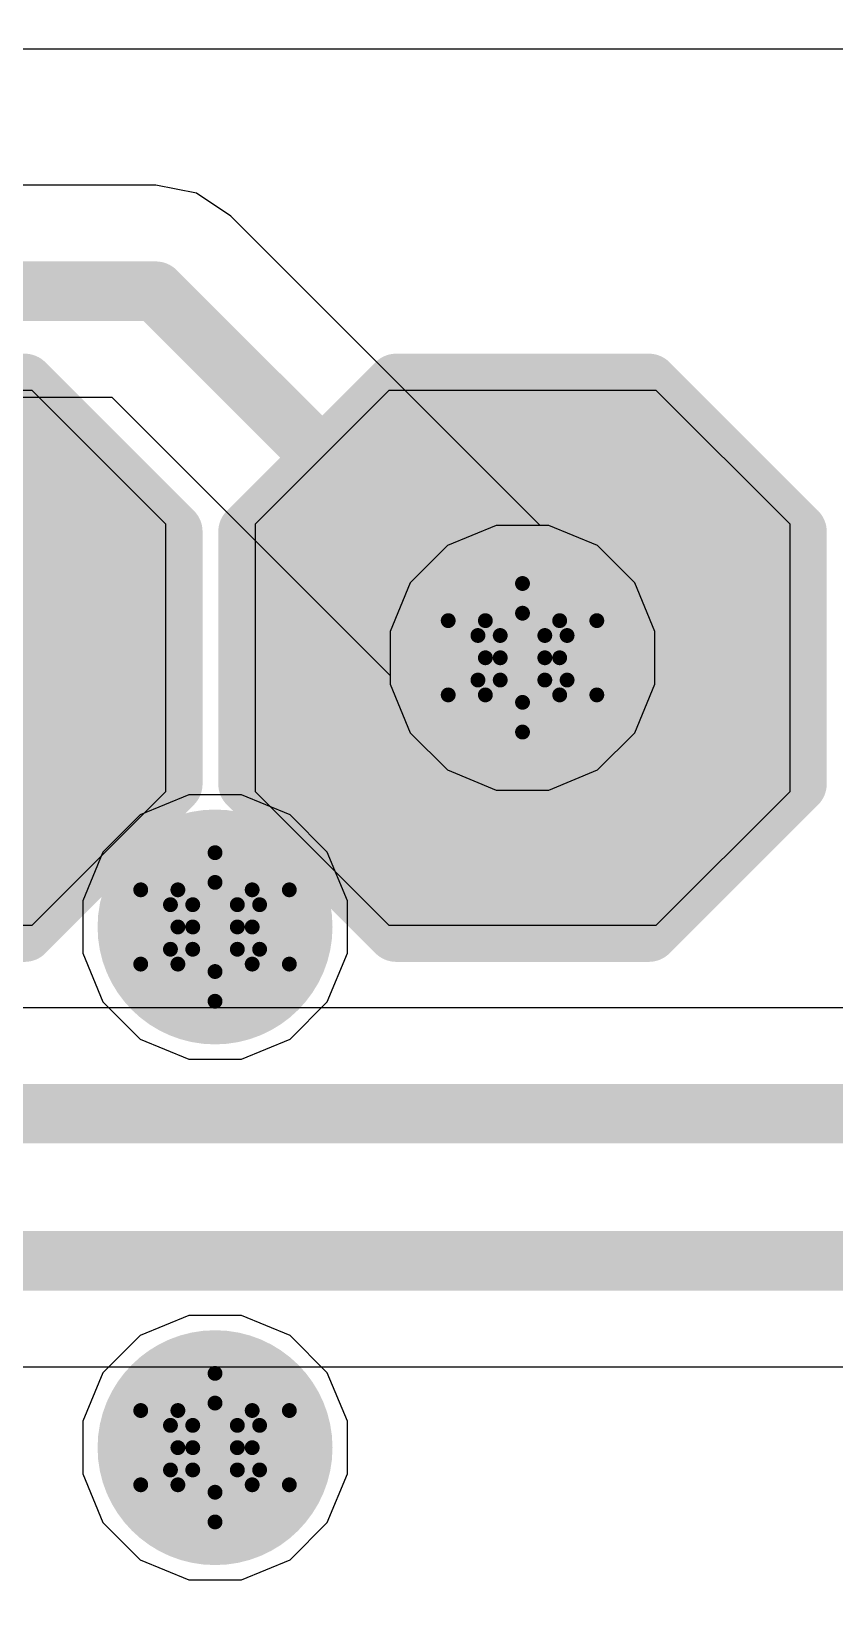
# Model space of a CAD drawing. Header units: inches. Extents: x -2.7 to 10.9, y -2.9 to 7.4.
# Drawn here: x -1.0171 to -0.909, y -1.6159 to -1.4047 of the extents above; entities that cross this region are included whole.
import ezdxf

# ---------------------------------------------------------------- set-up
doc = ezdxf.new("R2010")
doc.units = ezdxf.units.IN
doc.header["$MEASUREMENT"] = 0
for name, color, linetype in [('Board Outline', 216, 'Continuous'), ('Bottom Layer', 5, 'Continuous'), ('Bottom Solder', 6, 'Continuous'), ('Drill Drawing', 1, 'Continuous'), ('Layer 2', 16, 'Continuous'), ('Layer 3', 76, 'Continuous'), ('Top Layer', 1, 'Continuous'), ('Top Overlay', 2, 'Continuous'), ('Top Paste', 8, 'Continuous'), ('Top Solder', 216, 'Continuous'), ('Via Holes', 16, 'Continuous')]:
    doc.layers.add(name, color=color, linetype=linetype)

# ---------------------------------------------------------------- blocks, each defined once
blk = doc.blocks.new('T__________8')
at = {"layer": 'Top Layer'}
blk.add_hatch(color=1, dxfattribs=at).paths.add_polyline_path([(0.015, 0.03), (-0.015, 0.03), (-0.03, 0.015), (-0.03, -0.015), (-0.015, -0.03), (0.015, -0.03), (0.03, -0.015), (0.03, 0.015)])
at = {"layer": 'Top Paste'}
blk.add_hatch(color=8, dxfattribs=at).paths.add_polyline_path([(0.015, 0.03), (-0.015, 0.03), (-0.03, 0.015), (-0.03, -0.015), (-0.015, -0.03), (0.015, -0.03), (0.03, -0.015), (0.03, 0.015)])
at = {"layer": 'Top Solder'}
blk.add_hatch(color=216, dxfattribs=at).paths.add_polyline_path([(0.017, 0.034), (-0.017, 0.034), (-0.034, 0.017), (-0.034, -0.017), (-0.017, -0.034), (0.017, -0.034), (0.034, -0.017), (0.034, 0.017)])
at = {"layer": 'Top Overlay'}
for points in [[(-0.037, 0.017, 0.00787, 0.00787, 0), (-0.017, 0.037, 0.00787, 0.00787, 0)], [(-0.017, 0.037, 0.00787, 0.00787, 0), (0.017, 0.037, 0.00787, 0.00787, 0)], [(0.017, 0.037, 0.00787, 0.00787, 0), (0.037, 0.017, 0.00787, 0.00787, 0)], [(-0.037, -0.017, 0.00787, 0.00787, 0), (-0.037, 0.017, 0.00787, 0.00787, 0)], [(0.037, -0.017, 0.00787, 0.00787, 0), (0.037, 0.017, 0.00787, 0.00787, 0)], [(-0.037, -0.017, 0.00787, 0.00787, 0), (-0.017, -0.037, 0.00787, 0.00787, 0)], [(0.017, -0.037, 0.00787, 0.00787, 0), (0.037, -0.017, 0.00787, 0.00787, 0)], [(-0.017, -0.037, 0.00787, 0.00787, 0), (0.017, -0.037, 0.00787, 0.00787, 0)]]:
    blk.add_lwpolyline(points, format="xyseb", dxfattribs=at)
for points in [[(-0.01897, 0.037, 0.00394, 0.00394, 1), (-0.01503, 0.037, 0.00394, 0.00394, 1)], [(-0.01897, 0.037, 0.00394, 0.00394, 1), (-0.01503, 0.037, 0.00394, 0.00394, 1)], [(0.01503, 0.037, 0.00394, 0.00394, 1), (0.01897, 0.037, 0.00394, 0.00394, 1)], [(0.01503, 0.037, 0.00394, 0.00394, 1), (0.01897, 0.037, 0.00394, 0.00394, 1)], [(-0.03897, 0.017, 0.00394, 0.00394, 1), (-0.03503, 0.017, 0.00394, 0.00394, 1)], [(-0.03897, 0.017, 0.00394, 0.00394, 1), (-0.03503, 0.017, 0.00394, 0.00394, 1)], [(0.03503, 0.017, 0.00394, 0.00394, 1), (0.03897, 0.017, 0.00394, 0.00394, 1)], [(0.03503, 0.017, 0.00394, 0.00394, 1), (0.03897, 0.017, 0.00394, 0.00394, 1)], [(-0.03897, -0.017, 0.00394, 0.00394, 1), (-0.03503, -0.017, 0.00394, 0.00394, 1)], [(-0.03897, -0.017, 0.00394, 0.00394, 1), (-0.03503, -0.017, 0.00394, 0.00394, 1)], [(0.03503, -0.017, 0.00394, 0.00394, 1), (0.03897, -0.017, 0.00394, 0.00394, 1)], [(0.03503, -0.017, 0.00394, 0.00394, 1), (0.03897, -0.017, 0.00394, 0.00394, 1)], [(-0.01897, -0.037, 0.00394, 0.00394, 1), (-0.01503, -0.037, 0.00394, 0.00394, 1)], [(-0.01897, -0.037, 0.00394, 0.00394, 1), (-0.01503, -0.037, 0.00394, 0.00394, 1)], [(0.01503, -0.037, 0.00394, 0.00394, 1), (0.01897, -0.037, 0.00394, 0.00394, 1)], [(0.01503, -0.037, 0.00394, 0.00394, 1), (0.01897, -0.037, 0.00394, 0.00394, 1)]]:
    blk.add_lwpolyline(points, format="xyseb", close=True, dxfattribs=at)
blk = doc.blocks.new('T__________230')
at = {"layer": 'Top Layer'}
blk.add_hatch(color=1, dxfattribs=at).paths.add_polyline_path([(0.015, 0.03), (-0.015, 0.03), (-0.03, 0.015), (-0.03, -0.015), (-0.015, -0.03), (0.015, -0.03), (0.03, -0.015), (0.03, 0.015)])
at = {"layer": 'Top Paste'}
blk.add_hatch(color=8, dxfattribs=at).paths.add_polyline_path([(0.015, 0.03), (-0.015, 0.03), (-0.03, 0.015), (-0.03, -0.015), (-0.015, -0.03), (0.015, -0.03), (0.03, -0.015), (0.03, 0.015)])
at = {"layer": 'Top Solder'}
blk.add_hatch(color=216, dxfattribs=at).paths.add_polyline_path([(0.017, 0.034), (-0.017, 0.034), (-0.034, 0.017), (-0.034, -0.017), (-0.017, -0.034), (0.017, -0.034), (0.034, -0.017), (0.034, 0.017)])
at = {"layer": 'Top Overlay'}
for points in [[(-0.017, 0.037, 0.00787, 0.00787, 0), (-0.037, 0.017, 0.00787, 0.00787, 0)], [(0.017, 0.037, 0.00787, 0.00787, 0), (-0.017, 0.037, 0.00787, 0.00787, 0)], [(0.017, 0.037, 0.00787, 0.00787, 0), (-0.017, 0.037, 0.00787, 0.00787, 0)], [(0.037, 0.017, 0.00787, 0.00787, 0), (0.017, 0.037, 0.00787, 0.00787, 0)], [(-0.037, 0.017, 0.00787, 0.00787, 0), (-0.037, -0.017, 0.00787, 0.00787, 0)], [(0.037, 0.017, 0.00787, 0.00787, 0), (0.037, -0.017, 0.00787, 0.00787, 0)], [(-0.017, -0.037, 0.00787, 0.00787, 0), (-0.037, -0.017, 0.00787, 0.00787, 0)], [(0.037, -0.017, 0.00787, 0.00787, 0), (0.017, -0.037, 0.00787, 0.00787, 0)], [(0.017, -0.037, 0.00787, 0.00787, 0), (-0.017, -0.037, 0.00787, 0.00787, 0)], [(0.017, -0.037, 0.00787, 0.00787, 0), (-0.017, -0.037, 0.00787, 0.00787, 0)]]:
    blk.add_lwpolyline(points, format="xyseb", dxfattribs=at)
for points in [[(-0.01897, 0.037, 0.00394, 0.00394, 1), (-0.01503, 0.037, 0.00394, 0.00394, 1)], [(-0.01897, 0.037, 0.00394, 0.00394, 1), (-0.01503, 0.037, 0.00394, 0.00394, 1)], [(-0.01897, 0.037, 0.00394, 0.00394, 1), (-0.01503, 0.037, 0.00394, 0.00394, 1)], [(0.01503, 0.037, 0.00394, 0.00394, 1), (0.01897, 0.037, 0.00394, 0.00394, 1)], [(0.01503, 0.037, 0.00394, 0.00394, 1), (0.01897, 0.037, 0.00394, 0.00394, 1)], [(0.01503, 0.037, 0.00394, 0.00394, 1), (0.01897, 0.037, 0.00394, 0.00394, 1)], [(-0.03897, 0.017, 0.00394, 0.00394, 1), (-0.03503, 0.017, 0.00394, 0.00394, 1)], [(-0.03897, 0.017, 0.00394, 0.00394, 1), (-0.03503, 0.017, 0.00394, 0.00394, 1)], [(0.03503, 0.017, 0.00394, 0.00394, 1), (0.03897, 0.017, 0.00394, 0.00394, 1)], [(0.03503, 0.017, 0.00394, 0.00394, 1), (0.03897, 0.017, 0.00394, 0.00394, 1)], [(-0.03897, -0.017, 0.00394, 0.00394, 1), (-0.03503, -0.017, 0.00394, 0.00394, 1)], [(-0.03897, -0.017, 0.00394, 0.00394, 1), (-0.03503, -0.017, 0.00394, 0.00394, 1)], [(0.03503, -0.017, 0.00394, 0.00394, 1), (0.03897, -0.017, 0.00394, 0.00394, 1)], [(0.03503, -0.017, 0.00394, 0.00394, 1), (0.03897, -0.017, 0.00394, 0.00394, 1)], [(-0.01897, -0.037, 0.00394, 0.00394, 1), (-0.01503, -0.037, 0.00394, 0.00394, 1)], [(-0.01897, -0.037, 0.00394, 0.00394, 1), (-0.01503, -0.037, 0.00394, 0.00394, 1)], [(-0.01897, -0.037, 0.00394, 0.00394, 1), (-0.01503, -0.037, 0.00394, 0.00394, 1)], [(0.01503, -0.037, 0.00394, 0.00394, 1), (0.01897, -0.037, 0.00394, 0.00394, 1)], [(0.01503, -0.037, 0.00394, 0.00394, 1), (0.01897, -0.037, 0.00394, 0.00394, 1)], [(0.01503, -0.037, 0.00394, 0.00394, 1), (0.01897, -0.037, 0.00394, 0.00394, 1)]]:
    blk.add_lwpolyline(points, format="xyseb", close=True, dxfattribs=at)

msp = doc.modelspace()

# ---------------------------------------------------------------- hatches: boundary and pattern name
at = {"layer": 'Bottom Layer'}
h = msp.add_hatch(color=5, dxfattribs=at)
edge = h.paths.add_edge_path()
edge.add_arc((-0.951, -1.489), 0.01181, 0, 360)
h = msp.add_hatch(color=5, dxfattribs=at)
edge = h.paths.add_edge_path()
edge.add_arc((-0.99238, -1.52524), 0.01181, 0, 360)
h = msp.add_hatch(color=5, dxfattribs=at)
edge = h.paths.add_edge_path()
edge.add_arc((-0.99238, -1.59534), 0.01181, 0, 360)
at = {"layer": 'Bottom Solder'}
h = msp.add_hatch(color=6, dxfattribs=at)
edge = h.paths.add_edge_path()
edge.add_arc((-0.951, -1.489), 0.01581, 0, 360)
h = msp.add_hatch(color=6, dxfattribs=at)
edge = h.paths.add_edge_path()
edge.add_arc((-0.99238, -1.52524), 0.01581, 0, 360)
h = msp.add_hatch(color=6, dxfattribs=at)
edge = h.paths.add_edge_path()
edge.add_arc((-0.99238, -1.59534), 0.01581, 0, 360)
at = {"layer": 'Layer 2'}
h = msp.add_hatch(color=16, dxfattribs=at)
edge = h.paths.add_edge_path()
edge.add_arc((-0.951, -1.489), 0.01181, 0, 360)
h = msp.add_hatch(color=16, dxfattribs=at)
edge = h.paths.add_edge_path()
edge.add_arc((-0.99238, -1.52524), 0.01181, 0, 360)
h = msp.add_hatch(color=16, dxfattribs=at)
edge = h.paths.add_edge_path()
edge.add_arc((-0.99238, -1.59534), 0.01181, 0, 360)
at = {"layer": 'Layer 3'}
h = msp.add_hatch(color=76, dxfattribs=at)
edge = h.paths.add_edge_path()
edge.add_arc((-0.951, -1.489), 0.01181, 0, 360)
h = msp.add_hatch(color=76, dxfattribs=at)
edge = h.paths.add_edge_path()
edge.add_arc((-0.99238, -1.52524), 0.01181, 0, 360)
h = msp.add_hatch(color=76, dxfattribs=at)
edge = h.paths.add_edge_path()
edge.add_arc((-0.99238, -1.59534), 0.01181, 0, 360)
at = {"layer": 'Top Layer'}
h = msp.add_hatch(color=1, dxfattribs=at)
edge = h.paths.add_edge_path()
edge.add_arc((-0.951, -1.489), 0.01181, 0, 360)
h = msp.add_hatch(color=1, dxfattribs=at)
edge = h.paths.add_edge_path()
edge.add_arc((-0.99238, -1.52524), 0.01181, 0, 360)
h = msp.add_hatch(color=1, dxfattribs=at)
edge = h.paths.add_edge_path()
edge.add_arc((-0.99238, -1.59534), 0.01181, 0, 360)
at = {"layer": 'Top Solder'}
h = msp.add_hatch(color=216, dxfattribs=at)
edge = h.paths.add_edge_path()
edge.add_arc((-0.951, -1.489), 0.01581, 0, 360)
h = msp.add_hatch(color=216, dxfattribs=at)
edge = h.paths.add_edge_path()
edge.add_arc((-0.99238, -1.52524), 0.01581, 0, 360)
h = msp.add_hatch(color=216, dxfattribs=at)
edge = h.paths.add_edge_path()
edge.add_arc((-0.99238, -1.59534), 0.01581, 0, 360)
at = {"layer": 'Via Holes'}
h = msp.add_hatch(color=7, dxfattribs=at)
edge = h.paths.add_edge_path()
edge.add_arc((-0.951, -1.489), 0.00591, 0, 360)
h = msp.add_hatch(color=7, dxfattribs=at)
edge = h.paths.add_edge_path()
edge.add_arc((-0.99238, -1.52524), 0.00591, 0, 360)
h = msp.add_hatch(color=7, dxfattribs=at)
edge = h.paths.add_edge_path()
edge.add_arc((-0.99238, -1.59534), 0.00591, 0, 360)

# ---------------------------------------------------------------- linework, layer by layer
at = {"layer": 'Board Outline'}
msp.add_lwpolyline([(2.84412, -0.24125, 0.005, 0.005, -0.741893), (-2.49969, -1.37795, 0.005, 0.005, 0)], format="xyseb", dxfattribs=at)
at = {"layer": 'Bottom Layer'}
for p, q in [((-1.38486, -1.407), (-0.822, -1.407)), ((-1.00036, -1.42537), (-1.37303, -1.42537)), ((-0.99489, -1.42646), (-1.00036, -1.42537)), ((-1.00036, -1.42537), (-1.00036, -1.42537)), ((-0.99026, -1.42955), (-0.99489, -1.42646)), ((-0.94862, -1.47119), (-0.99026, -1.42955)), ((-1.21136, -1.45392), (-1.00627, -1.45392)), ((-1.00627, -1.45392), (-0.96881, -1.49138)), ((-0.94746, -1.47119), (-0.94862, -1.47119)), ((-0.94091, -1.4739), (-0.94746, -1.47119)), ((-0.9359, -1.47891), (-0.94091, -1.4739)), ((-0.93319, -1.48546), (-0.9359, -1.47891)), ((-0.93319, -1.49254), (-0.93319, -1.48546)), ((-0.96881, -1.49138), (-0.96881, -1.49254)), ((-0.96881, -1.49254), (-0.9661, -1.49909)), ((-0.9359, -1.49909), (-0.93319, -1.49254)), ((-0.9661, -1.49909), (-0.96109, -1.5041)), ((-0.94091, -1.5041), (-0.9359, -1.49909)), ((-0.96109, -1.5041), (-0.95454, -1.50681)), ((-0.94746, -1.50681), (-0.94091, -1.5041)), ((-0.95454, -1.50681), (-0.94746, -1.50681)), ((0.5171, -1.53611), (-1.38943, -1.53611)), ((-1.44209, -1.58447), (0.52914, -1.58447))]:
    msp.add_line(p, q, dxfattribs=at)
for points in [[(-1.37894, -1.43964, 0.008, 0.008, 0), (-1.00036, -1.43964, 0.008, 0.008, 0)], [(-1.00036, -1.43964, 0.008, 0.008, 0), (-0.951, -1.489, 0.008, 0.008, 0)], [(-1.39534, -1.55038, 0.008, 0.008, 0), (0.52301, -1.55038, 0.008, 0.008, 0)], [(-1.448, -1.57019, 0.008, 0.008, 0), (0.52915, -1.57019, 0.008, 0.008, 0)]]:
    msp.add_lwpolyline(points, format="xyseb", dxfattribs=at)
for points in [[(-1.00236, -1.43964, 0.004, 0.004, 1), (-0.99836, -1.43964, 0.004, 0.004, 1)], [(-1.00236, -1.43964, 0.004, 0.004, 1), (-0.99836, -1.43964, 0.004, 0.004, 1)], [(-0.953, -1.489, 0.004, 0.004, 1), (-0.949, -1.489, 0.004, 0.004, 1)]]:
    msp.add_lwpolyline(points, format="xyseb", close=True, dxfattribs=at)
at = {"layer": 'Drill Drawing'}
for points in [[(-0.956, -1.484, 0.002, 0.002, 0), (-0.951, -1.479, 0.002, 0.002, 0)], [(-0.951, -1.479, 0.002, 0.002, 0), (-0.946, -1.484, 0.002, 0.002, 0)], [(-0.961, -1.484, 0.002, 0.002, 0), (-0.956, -1.489, 0.002, 0.002, 0)], [(-0.961, -1.484, 0.002, 0.002, 0), (-0.956, -1.484, 0.002, 0.002, 0)], [(-0.954, -1.486, 0.002, 0.002, 0), (-0.951, -1.483, 0.002, 0.002, 0)], [(-0.951, -1.483, 0.002, 0.002, 0), (-0.948, -1.486, 0.002, 0.002, 0)], [(-0.946, -1.484, 0.002, 0.002, 0), (-0.941, -1.484, 0.002, 0.002, 0)], [(-0.946, -1.489, 0.002, 0.002, 0), (-0.941, -1.484, 0.002, 0.002, 0)], [(-0.957, -1.486, 0.002, 0.002, 0), (-0.954, -1.489, 0.002, 0.002, 0)], [(-0.957, -1.486, 0.002, 0.002, 0), (-0.954, -1.486, 0.002, 0.002, 0)], [(-0.948, -1.486, 0.002, 0.002, 0), (-0.945, -1.486, 0.002, 0.002, 0)], [(-0.948, -1.489, 0.002, 0.002, 0), (-0.945, -1.486, 0.002, 0.002, 0)], [(-0.961, -1.494, 0.002, 0.002, 0), (-0.956, -1.489, 0.002, 0.002, 0)], [(-0.957, -1.492, 0.002, 0.002, 0), (-0.954, -1.489, 0.002, 0.002, 0)], [(-0.948, -1.489, 0.002, 0.002, 0), (-0.945, -1.492, 0.002, 0.002, 0)], [(-0.946, -1.489, 0.002, 0.002, 0), (-0.941, -1.494, 0.002, 0.002, 0)], [(-0.957, -1.492, 0.002, 0.002, 0), (-0.954, -1.492, 0.002, 0.002, 0)], [(-0.954, -1.492, 0.002, 0.002, 0), (-0.951, -1.495, 0.002, 0.002, 0)], [(-0.951, -1.495, 0.002, 0.002, 0), (-0.948, -1.492, 0.002, 0.002, 0)], [(-0.948, -1.492, 0.002, 0.002, 0), (-0.945, -1.492, 0.002, 0.002, 0)], [(-0.961, -1.494, 0.002, 0.002, 0), (-0.956, -1.494, 0.002, 0.002, 0)], [(-0.956, -1.494, 0.002, 0.002, 0), (-0.951, -1.499, 0.002, 0.002, 0)], [(-0.951, -1.499, 0.002, 0.002, 0), (-0.946, -1.494, 0.002, 0.002, 0)], [(-0.946, -1.494, 0.002, 0.002, 0), (-0.941, -1.494, 0.002, 0.002, 0)], [(-0.99738, -1.52024, 0.002, 0.002, 0), (-0.99238, -1.51524, 0.002, 0.002, 0)], [(-0.99238, -1.51524, 0.002, 0.002, 0), (-0.98738, -1.52024, 0.002, 0.002, 0)], [(-0.99538, -1.52224, 0.002, 0.002, 0), (-0.99238, -1.51924, 0.002, 0.002, 0)], [(-0.99238, -1.51924, 0.002, 0.002, 0), (-0.98938, -1.52224, 0.002, 0.002, 0)], [(-1.00238, -1.52024, 0.002, 0.002, 0), (-0.99738, -1.52524, 0.002, 0.002, 0)], [(-1.00238, -1.52024, 0.002, 0.002, 0), (-0.99738, -1.52024, 0.002, 0.002, 0)], [(-0.98738, -1.52024, 0.002, 0.002, 0), (-0.98238, -1.52024, 0.002, 0.002, 0)], [(-0.98738, -1.52524, 0.002, 0.002, 0), (-0.98238, -1.52024, 0.002, 0.002, 0)], [(-0.99838, -1.52224, 0.002, 0.002, 0), (-0.99538, -1.52524, 0.002, 0.002, 0)], [(-0.99838, -1.52224, 0.002, 0.002, 0), (-0.99538, -1.52224, 0.002, 0.002, 0)], [(-0.98938, -1.52224, 0.002, 0.002, 0), (-0.98638, -1.52224, 0.002, 0.002, 0)], [(-0.98938, -1.52524, 0.002, 0.002, 0), (-0.98638, -1.52224, 0.002, 0.002, 0)], [(-1.00238, -1.53024, 0.002, 0.002, 0), (-0.99738, -1.52524, 0.002, 0.002, 0)], [(-0.99838, -1.52824, 0.002, 0.002, 0), (-0.99538, -1.52524, 0.002, 0.002, 0)], [(-0.98938, -1.52524, 0.002, 0.002, 0), (-0.98638, -1.52824, 0.002, 0.002, 0)], [(-0.98738, -1.52524, 0.002, 0.002, 0), (-0.98238, -1.53024, 0.002, 0.002, 0)], [(-0.99838, -1.52824, 0.002, 0.002, 0), (-0.99538, -1.52824, 0.002, 0.002, 0)], [(-0.99538, -1.52824, 0.002, 0.002, 0), (-0.99238, -1.53124, 0.002, 0.002, 0)], [(-0.99238, -1.53124, 0.002, 0.002, 0), (-0.98938, -1.52824, 0.002, 0.002, 0)], [(-0.98938, -1.52824, 0.002, 0.002, 0), (-0.98638, -1.52824, 0.002, 0.002, 0)], [(-1.00238, -1.53024, 0.002, 0.002, 0), (-0.99738, -1.53024, 0.002, 0.002, 0)], [(-0.99738, -1.53024, 0.002, 0.002, 0), (-0.99238, -1.53524, 0.002, 0.002, 0)], [(-0.99238, -1.53524, 0.002, 0.002, 0), (-0.98738, -1.53024, 0.002, 0.002, 0)], [(-0.98738, -1.53024, 0.002, 0.002, 0), (-0.98238, -1.53024, 0.002, 0.002, 0)], [(-0.99738, -1.59034, 0.002, 0.002, 0), (-0.99238, -1.58534, 0.002, 0.002, 0)], [(-0.99238, -1.58534, 0.002, 0.002, 0), (-0.98738, -1.59034, 0.002, 0.002, 0)], [(-0.99538, -1.59234, 0.002, 0.002, 0), (-0.99238, -1.58934, 0.002, 0.002, 0)], [(-0.99238, -1.58934, 0.002, 0.002, 0), (-0.98938, -1.59234, 0.002, 0.002, 0)], [(-1.00238, -1.59034, 0.002, 0.002, 0), (-0.99738, -1.59534, 0.002, 0.002, 0)], [(-1.00238, -1.59034, 0.002, 0.002, 0), (-0.99738, -1.59034, 0.002, 0.002, 0)], [(-0.98738, -1.59034, 0.002, 0.002, 0), (-0.98238, -1.59034, 0.002, 0.002, 0)], [(-0.98738, -1.59534, 0.002, 0.002, 0), (-0.98238, -1.59034, 0.002, 0.002, 0)], [(-0.99838, -1.59234, 0.002, 0.002, 0), (-0.99538, -1.59534, 0.002, 0.002, 0)], [(-0.99838, -1.59234, 0.002, 0.002, 0), (-0.99538, -1.59234, 0.002, 0.002, 0)], [(-0.98938, -1.59234, 0.002, 0.002, 0), (-0.98638, -1.59234, 0.002, 0.002, 0)], [(-0.98938, -1.59534, 0.002, 0.002, 0), (-0.98638, -1.59234, 0.002, 0.002, 0)], [(-1.00238, -1.60034, 0.002, 0.002, 0), (-0.99738, -1.59534, 0.002, 0.002, 0)], [(-0.99838, -1.59834, 0.002, 0.002, 0), (-0.99538, -1.59534, 0.002, 0.002, 0)], [(-0.98938, -1.59534, 0.002, 0.002, 0), (-0.98638, -1.59834, 0.002, 0.002, 0)], [(-0.98738, -1.59534, 0.002, 0.002, 0), (-0.98238, -1.60034, 0.002, 0.002, 0)], [(-0.99838, -1.59834, 0.002, 0.002, 0), (-0.99538, -1.59834, 0.002, 0.002, 0)], [(-0.99538, -1.59834, 0.002, 0.002, 0), (-0.99238, -1.60134, 0.002, 0.002, 0)], [(-0.99238, -1.60134, 0.002, 0.002, 0), (-0.98938, -1.59834, 0.002, 0.002, 0)], [(-0.98938, -1.59834, 0.002, 0.002, 0), (-0.98638, -1.59834, 0.002, 0.002, 0)], [(-1.00238, -1.60034, 0.002, 0.002, 0), (-0.99738, -1.60034, 0.002, 0.002, 0)], [(-0.99738, -1.60034, 0.002, 0.002, 0), (-0.99238, -1.60534, 0.002, 0.002, 0)], [(-0.99238, -1.60534, 0.002, 0.002, 0), (-0.98738, -1.60034, 0.002, 0.002, 0)], [(-0.98738, -1.60034, 0.002, 0.002, 0), (-0.98238, -1.60034, 0.002, 0.002, 0)]]:
    msp.add_lwpolyline(points, format="xyseb", dxfattribs=at)
for points in [[(-0.9515, -1.479, 0.001, 0.001, 1), (-0.9505, -1.479, 0.001, 0.001, 1)], [(-0.9515, -1.479, 0.001, 0.001, 1), (-0.9505, -1.479, 0.001, 0.001, 1)], [(-0.9615, -1.484, 0.001, 0.001, 1), (-0.9605, -1.484, 0.001, 0.001, 1)], [(-0.9615, -1.484, 0.001, 0.001, 1), (-0.9605, -1.484, 0.001, 0.001, 1)], [(-0.9565, -1.484, 0.001, 0.001, 1), (-0.9555, -1.484, 0.001, 0.001, 1)], [(-0.9565, -1.484, 0.001, 0.001, 1), (-0.9555, -1.484, 0.001, 0.001, 1)], [(-0.9515, -1.483, 0.001, 0.001, 1), (-0.9505, -1.483, 0.001, 0.001, 1)], [(-0.9515, -1.483, 0.001, 0.001, 1), (-0.9505, -1.483, 0.001, 0.001, 1)], [(-0.9465, -1.484, 0.001, 0.001, 1), (-0.9455, -1.484, 0.001, 0.001, 1)], [(-0.9465, -1.484, 0.001, 0.001, 1), (-0.9455, -1.484, 0.001, 0.001, 1)], [(-0.9415, -1.484, 0.001, 0.001, 1), (-0.9405, -1.484, 0.001, 0.001, 1)], [(-0.9415, -1.484, 0.001, 0.001, 1), (-0.9405, -1.484, 0.001, 0.001, 1)], [(-0.9575, -1.486, 0.001, 0.001, 1), (-0.9565, -1.486, 0.001, 0.001, 1)], [(-0.9575, -1.486, 0.001, 0.001, 1), (-0.9565, -1.486, 0.001, 0.001, 1)], [(-0.9545, -1.486, 0.001, 0.001, 1), (-0.9535, -1.486, 0.001, 0.001, 1)], [(-0.9545, -1.486, 0.001, 0.001, 1), (-0.9535, -1.486, 0.001, 0.001, 1)], [(-0.9485, -1.486, 0.001, 0.001, 1), (-0.9475, -1.486, 0.001, 0.001, 1)], [(-0.9485, -1.486, 0.001, 0.001, 1), (-0.9475, -1.486, 0.001, 0.001, 1)], [(-0.9455, -1.486, 0.001, 0.001, 1), (-0.9445, -1.486, 0.001, 0.001, 1)], [(-0.9455, -1.486, 0.001, 0.001, 1), (-0.9445, -1.486, 0.001, 0.001, 1)], [(-0.9565, -1.489, 0.001, 0.001, 1), (-0.9555, -1.489, 0.001, 0.001, 1)], [(-0.9565, -1.489, 0.001, 0.001, 1), (-0.9555, -1.489, 0.001, 0.001, 1)], [(-0.9545, -1.489, 0.001, 0.001, 1), (-0.9535, -1.489, 0.001, 0.001, 1)], [(-0.9545, -1.489, 0.001, 0.001, 1), (-0.9535, -1.489, 0.001, 0.001, 1)], [(-0.9485, -1.489, 0.001, 0.001, 1), (-0.9475, -1.489, 0.001, 0.001, 1)], [(-0.9485, -1.489, 0.001, 0.001, 1), (-0.9475, -1.489, 0.001, 0.001, 1)], [(-0.9465, -1.489, 0.001, 0.001, 1), (-0.9455, -1.489, 0.001, 0.001, 1)], [(-0.9465, -1.489, 0.001, 0.001, 1), (-0.9455, -1.489, 0.001, 0.001, 1)], [(-0.9575, -1.492, 0.001, 0.001, 1), (-0.9565, -1.492, 0.001, 0.001, 1)], [(-0.9575, -1.492, 0.001, 0.001, 1), (-0.9565, -1.492, 0.001, 0.001, 1)], [(-0.9545, -1.492, 0.001, 0.001, 1), (-0.9535, -1.492, 0.001, 0.001, 1)], [(-0.9545, -1.492, 0.001, 0.001, 1), (-0.9535, -1.492, 0.001, 0.001, 1)], [(-0.9485, -1.492, 0.001, 0.001, 1), (-0.9475, -1.492, 0.001, 0.001, 1)], [(-0.9485, -1.492, 0.001, 0.001, 1), (-0.9475, -1.492, 0.001, 0.001, 1)], [(-0.9455, -1.492, 0.001, 0.001, 1), (-0.9445, -1.492, 0.001, 0.001, 1)], [(-0.9455, -1.492, 0.001, 0.001, 1), (-0.9445, -1.492, 0.001, 0.001, 1)], [(-0.9615, -1.494, 0.001, 0.001, 1), (-0.9605, -1.494, 0.001, 0.001, 1)], [(-0.9615, -1.494, 0.001, 0.001, 1), (-0.9605, -1.494, 0.001, 0.001, 1)], [(-0.9565, -1.494, 0.001, 0.001, 1), (-0.9555, -1.494, 0.001, 0.001, 1)], [(-0.9565, -1.494, 0.001, 0.001, 1), (-0.9555, -1.494, 0.001, 0.001, 1)], [(-0.9465, -1.494, 0.001, 0.001, 1), (-0.9455, -1.494, 0.001, 0.001, 1)], [(-0.9465, -1.494, 0.001, 0.001, 1), (-0.9455, -1.494, 0.001, 0.001, 1)], [(-0.9415, -1.494, 0.001, 0.001, 1), (-0.9405, -1.494, 0.001, 0.001, 1)], [(-0.9415, -1.494, 0.001, 0.001, 1), (-0.9405, -1.494, 0.001, 0.001, 1)], [(-0.9515, -1.495, 0.001, 0.001, 1), (-0.9505, -1.495, 0.001, 0.001, 1)], [(-0.9515, -1.495, 0.001, 0.001, 1), (-0.9505, -1.495, 0.001, 0.001, 1)], [(-0.9515, -1.499, 0.001, 0.001, 1), (-0.9505, -1.499, 0.001, 0.001, 1)], [(-0.9515, -1.499, 0.001, 0.001, 1), (-0.9505, -1.499, 0.001, 0.001, 1)], [(-0.99288, -1.51524, 0.001, 0.001, 1), (-0.99188, -1.51524, 0.001, 0.001, 1)], [(-0.99288, -1.51524, 0.001, 0.001, 1), (-0.99188, -1.51524, 0.001, 0.001, 1)], [(-0.99288, -1.51924, 0.001, 0.001, 1), (-0.99188, -1.51924, 0.001, 0.001, 1)], [(-0.99288, -1.51924, 0.001, 0.001, 1), (-0.99188, -1.51924, 0.001, 0.001, 1)], [(-1.00288, -1.52024, 0.001, 0.001, 1), (-1.00188, -1.52024, 0.001, 0.001, 1)], [(-1.00288, -1.52024, 0.001, 0.001, 1), (-1.00188, -1.52024, 0.001, 0.001, 1)], [(-0.99788, -1.52024, 0.001, 0.001, 1), (-0.99688, -1.52024, 0.001, 0.001, 1)], [(-0.99788, -1.52024, 0.001, 0.001, 1), (-0.99688, -1.52024, 0.001, 0.001, 1)], [(-0.98788, -1.52024, 0.001, 0.001, 1), (-0.98688, -1.52024, 0.001, 0.001, 1)], [(-0.98788, -1.52024, 0.001, 0.001, 1), (-0.98688, -1.52024, 0.001, 0.001, 1)], [(-0.98288, -1.52024, 0.001, 0.001, 1), (-0.98188, -1.52024, 0.001, 0.001, 1)], [(-0.98288, -1.52024, 0.001, 0.001, 1), (-0.98188, -1.52024, 0.001, 0.001, 1)], [(-0.99888, -1.52224, 0.001, 0.001, 1), (-0.99788, -1.52224, 0.001, 0.001, 1)], [(-0.99888, -1.52224, 0.001, 0.001, 1), (-0.99788, -1.52224, 0.001, 0.001, 1)], [(-0.99588, -1.52224, 0.001, 0.001, 1), (-0.99488, -1.52224, 0.001, 0.001, 1)], [(-0.99588, -1.52224, 0.001, 0.001, 1), (-0.99488, -1.52224, 0.001, 0.001, 1)], [(-0.98988, -1.52224, 0.001, 0.001, 1), (-0.98888, -1.52224, 0.001, 0.001, 1)], [(-0.98988, -1.52224, 0.001, 0.001, 1), (-0.98888, -1.52224, 0.001, 0.001, 1)], [(-0.98688, -1.52224, 0.001, 0.001, 1), (-0.98588, -1.52224, 0.001, 0.001, 1)], [(-0.98688, -1.52224, 0.001, 0.001, 1), (-0.98588, -1.52224, 0.001, 0.001, 1)], [(-0.99788, -1.52524, 0.001, 0.001, 1), (-0.99688, -1.52524, 0.001, 0.001, 1)], [(-0.99788, -1.52524, 0.001, 0.001, 1), (-0.99688, -1.52524, 0.001, 0.001, 1)], [(-0.99588, -1.52524, 0.001, 0.001, 1), (-0.99488, -1.52524, 0.001, 0.001, 1)], [(-0.99588, -1.52524, 0.001, 0.001, 1), (-0.99488, -1.52524, 0.001, 0.001, 1)], [(-0.98988, -1.52524, 0.001, 0.001, 1), (-0.98888, -1.52524, 0.001, 0.001, 1)], [(-0.98988, -1.52524, 0.001, 0.001, 1), (-0.98888, -1.52524, 0.001, 0.001, 1)], [(-0.98788, -1.52524, 0.001, 0.001, 1), (-0.98688, -1.52524, 0.001, 0.001, 1)], [(-0.98788, -1.52524, 0.001, 0.001, 1), (-0.98688, -1.52524, 0.001, 0.001, 1)], [(-0.99888, -1.52824, 0.001, 0.001, 1), (-0.99788, -1.52824, 0.001, 0.001, 1)], [(-0.99888, -1.52824, 0.001, 0.001, 1), (-0.99788, -1.52824, 0.001, 0.001, 1)], [(-0.99588, -1.52824, 0.001, 0.001, 1), (-0.99488, -1.52824, 0.001, 0.001, 1)], [(-0.99588, -1.52824, 0.001, 0.001, 1), (-0.99488, -1.52824, 0.001, 0.001, 1)], [(-0.98988, -1.52824, 0.001, 0.001, 1), (-0.98888, -1.52824, 0.001, 0.001, 1)], [(-0.98988, -1.52824, 0.001, 0.001, 1), (-0.98888, -1.52824, 0.001, 0.001, 1)], [(-0.98688, -1.52824, 0.001, 0.001, 1), (-0.98588, -1.52824, 0.001, 0.001, 1)], [(-0.98688, -1.52824, 0.001, 0.001, 1), (-0.98588, -1.52824, 0.001, 0.001, 1)], [(-1.00288, -1.53024, 0.001, 0.001, 1), (-1.00188, -1.53024, 0.001, 0.001, 1)], [(-1.00288, -1.53024, 0.001, 0.001, 1), (-1.00188, -1.53024, 0.001, 0.001, 1)], [(-0.99788, -1.53024, 0.001, 0.001, 1), (-0.99688, -1.53024, 0.001, 0.001, 1)], [(-0.99788, -1.53024, 0.001, 0.001, 1), (-0.99688, -1.53024, 0.001, 0.001, 1)], [(-0.98788, -1.53024, 0.001, 0.001, 1), (-0.98688, -1.53024, 0.001, 0.001, 1)], [(-0.98788, -1.53024, 0.001, 0.001, 1), (-0.98688, -1.53024, 0.001, 0.001, 1)], [(-0.98288, -1.53024, 0.001, 0.001, 1), (-0.98188, -1.53024, 0.001, 0.001, 1)], [(-0.98288, -1.53024, 0.001, 0.001, 1), (-0.98188, -1.53024, 0.001, 0.001, 1)], [(-0.99288, -1.53124, 0.001, 0.001, 1), (-0.99188, -1.53124, 0.001, 0.001, 1)], [(-0.99288, -1.53124, 0.001, 0.001, 1), (-0.99188, -1.53124, 0.001, 0.001, 1)], [(-0.99288, -1.53524, 0.001, 0.001, 1), (-0.99188, -1.53524, 0.001, 0.001, 1)], [(-0.99288, -1.53524, 0.001, 0.001, 1), (-0.99188, -1.53524, 0.001, 0.001, 1)], [(-0.99288, -1.58534, 0.001, 0.001, 1), (-0.99188, -1.58534, 0.001, 0.001, 1)], [(-0.99288, -1.58534, 0.001, 0.001, 1), (-0.99188, -1.58534, 0.001, 0.001, 1)], [(-0.99288, -1.58934, 0.001, 0.001, 1), (-0.99188, -1.58934, 0.001, 0.001, 1)], [(-0.99288, -1.58934, 0.001, 0.001, 1), (-0.99188, -1.58934, 0.001, 0.001, 1)], [(-1.00288, -1.59034, 0.001, 0.001, 1), (-1.00188, -1.59034, 0.001, 0.001, 1)], [(-1.00288, -1.59034, 0.001, 0.001, 1), (-1.00188, -1.59034, 0.001, 0.001, 1)], [(-0.99788, -1.59034, 0.001, 0.001, 1), (-0.99688, -1.59034, 0.001, 0.001, 1)], [(-0.99788, -1.59034, 0.001, 0.001, 1), (-0.99688, -1.59034, 0.001, 0.001, 1)], [(-0.98788, -1.59034, 0.001, 0.001, 1), (-0.98688, -1.59034, 0.001, 0.001, 1)], [(-0.98788, -1.59034, 0.001, 0.001, 1), (-0.98688, -1.59034, 0.001, 0.001, 1)], [(-0.98288, -1.59034, 0.001, 0.001, 1), (-0.98188, -1.59034, 0.001, 0.001, 1)], [(-0.98288, -1.59034, 0.001, 0.001, 1), (-0.98188, -1.59034, 0.001, 0.001, 1)], [(-0.99888, -1.59234, 0.001, 0.001, 1), (-0.99788, -1.59234, 0.001, 0.001, 1)], [(-0.99888, -1.59234, 0.001, 0.001, 1), (-0.99788, -1.59234, 0.001, 0.001, 1)], [(-0.99588, -1.59234, 0.001, 0.001, 1), (-0.99488, -1.59234, 0.001, 0.001, 1)], [(-0.99588, -1.59234, 0.001, 0.001, 1), (-0.99488, -1.59234, 0.001, 0.001, 1)], [(-0.98988, -1.59234, 0.001, 0.001, 1), (-0.98888, -1.59234, 0.001, 0.001, 1)], [(-0.98988, -1.59234, 0.001, 0.001, 1), (-0.98888, -1.59234, 0.001, 0.001, 1)], [(-0.98688, -1.59234, 0.001, 0.001, 1), (-0.98588, -1.59234, 0.001, 0.001, 1)], [(-0.98688, -1.59234, 0.001, 0.001, 1), (-0.98588, -1.59234, 0.001, 0.001, 1)], [(-0.99788, -1.59534, 0.001, 0.001, 1), (-0.99688, -1.59534, 0.001, 0.001, 1)], [(-0.99788, -1.59534, 0.001, 0.001, 1), (-0.99688, -1.59534, 0.001, 0.001, 1)], [(-0.99588, -1.59534, 0.001, 0.001, 1), (-0.99488, -1.59534, 0.001, 0.001, 1)], [(-0.99588, -1.59534, 0.001, 0.001, 1), (-0.99488, -1.59534, 0.001, 0.001, 1)], [(-0.98988, -1.59534, 0.001, 0.001, 1), (-0.98888, -1.59534, 0.001, 0.001, 1)], [(-0.98988, -1.59534, 0.001, 0.001, 1), (-0.98888, -1.59534, 0.001, 0.001, 1)], [(-0.98788, -1.59534, 0.001, 0.001, 1), (-0.98688, -1.59534, 0.001, 0.001, 1)], [(-0.98788, -1.59534, 0.001, 0.001, 1), (-0.98688, -1.59534, 0.001, 0.001, 1)], [(-0.99888, -1.59834, 0.001, 0.001, 1), (-0.99788, -1.59834, 0.001, 0.001, 1)], [(-0.99888, -1.59834, 0.001, 0.001, 1), (-0.99788, -1.59834, 0.001, 0.001, 1)], [(-0.99588, -1.59834, 0.001, 0.001, 1), (-0.99488, -1.59834, 0.001, 0.001, 1)], [(-0.99588, -1.59834, 0.001, 0.001, 1), (-0.99488, -1.59834, 0.001, 0.001, 1)], [(-0.98988, -1.59834, 0.001, 0.001, 1), (-0.98888, -1.59834, 0.001, 0.001, 1)], [(-0.98988, -1.59834, 0.001, 0.001, 1), (-0.98888, -1.59834, 0.001, 0.001, 1)], [(-0.98688, -1.59834, 0.001, 0.001, 1), (-0.98588, -1.59834, 0.001, 0.001, 1)], [(-0.98688, -1.59834, 0.001, 0.001, 1), (-0.98588, -1.59834, 0.001, 0.001, 1)], [(-1.00288, -1.60034, 0.001, 0.001, 1), (-1.00188, -1.60034, 0.001, 0.001, 1)], [(-1.00288, -1.60034, 0.001, 0.001, 1), (-1.00188, -1.60034, 0.001, 0.001, 1)], [(-0.99788, -1.60034, 0.001, 0.001, 1), (-0.99688, -1.60034, 0.001, 0.001, 1)], [(-0.99788, -1.60034, 0.001, 0.001, 1), (-0.99688, -1.60034, 0.001, 0.001, 1)], [(-0.99288, -1.60134, 0.001, 0.001, 1), (-0.99188, -1.60134, 0.001, 0.001, 1)], [(-0.99288, -1.60134, 0.001, 0.001, 1), (-0.99188, -1.60134, 0.001, 0.001, 1)], [(-0.98788, -1.60034, 0.001, 0.001, 1), (-0.98688, -1.60034, 0.001, 0.001, 1)], [(-0.98788, -1.60034, 0.001, 0.001, 1), (-0.98688, -1.60034, 0.001, 0.001, 1)], [(-0.98288, -1.60034, 0.001, 0.001, 1), (-0.98188, -1.60034, 0.001, 0.001, 1)], [(-0.98288, -1.60034, 0.001, 0.001, 1), (-0.98188, -1.60034, 0.001, 0.001, 1)], [(-0.99288, -1.60534, 0.001, 0.001, 1), (-0.99188, -1.60534, 0.001, 0.001, 1)], [(-0.99288, -1.60534, 0.001, 0.001, 1), (-0.99188, -1.60534, 0.001, 0.001, 1)]]:
    msp.add_lwpolyline(points, format="xyseb", close=True, dxfattribs=at)
at = {"layer": 'Layer 2'}
for p, q in [((-2.44408, -1.407), (-0.822, -1.407)), ((-0.95454, -1.47119), (-0.96109, -1.4739)), ((-0.94746, -1.47119), (-0.95454, -1.47119)), ((-0.94091, -1.4739), (-0.94746, -1.47119)), ((-0.96109, -1.4739), (-0.9661, -1.47891)), ((-0.9359, -1.47891), (-0.94091, -1.4739)), ((-0.9661, -1.47891), (-0.96881, -1.48546)), ((-0.93319, -1.48546), (-0.9359, -1.47891)), ((-0.96881, -1.48546), (-0.96881, -1.49254)), ((-0.93319, -1.49254), (-0.93319, -1.48546)), ((-0.96881, -1.49254), (-0.9661, -1.49909)), ((-0.9359, -1.49909), (-0.93319, -1.49254)), ((-0.9661, -1.49909), (-0.96109, -1.5041)), ((-0.94091, -1.5041), (-0.9359, -1.49909)), ((-0.96109, -1.5041), (-0.95454, -1.50681)), ((-0.94746, -1.50681), (-0.94091, -1.5041)), ((-0.95454, -1.50681), (-0.94746, -1.50681))]:
    msp.add_line(p, q, dxfattribs=at)
at = {"layer": 'Layer 3'}
for p, q in [((-1.76351, -1.407), (-0.816, -1.407)), ((-0.95454, -1.47119), (-0.96109, -1.4739)), ((-0.94746, -1.47119), (-0.95454, -1.47119)), ((-0.94091, -1.4739), (-0.94746, -1.47119)), ((-0.96109, -1.4739), (-0.9661, -1.47891)), ((-0.9359, -1.47891), (-0.94091, -1.4739)), ((-0.9661, -1.47891), (-0.96881, -1.48546)), ((-0.93319, -1.48546), (-0.9359, -1.47891)), ((-0.96881, -1.48546), (-0.96881, -1.49254)), ((-0.93319, -1.49254), (-0.93319, -1.48546)), ((-0.96881, -1.49254), (-0.9661, -1.49909)), ((-0.9359, -1.49909), (-0.93319, -1.49254)), ((-0.9661, -1.49909), (-0.96109, -1.5041)), ((-0.94091, -1.5041), (-0.9359, -1.49909)), ((-0.96109, -1.5041), (-0.95454, -1.50681)), ((-0.94746, -1.50681), (-0.94091, -1.5041)), ((-0.99592, -1.50743), (-1.00247, -1.51014)), ((-0.98884, -1.50743), (-0.99592, -1.50743)), ((-0.98229, -1.51014), (-0.98884, -1.50743)), ((-0.95454, -1.50681), (-0.94746, -1.50681)), ((-1.00247, -1.51014), (-1.00748, -1.51515)), ((-0.97728, -1.51515), (-0.98229, -1.51014)), ((-1.00748, -1.51515), (-1.01019, -1.5217)), ((-0.97457, -1.5217), (-0.97728, -1.51515)), ((-1.01019, -1.5217), (-1.01019, -1.52878)), ((-0.97457, -1.52878), (-0.97457, -1.5217)), ((-1.01019, -1.52878), (-1.00748, -1.53533)), ((-0.97728, -1.53533), (-0.97457, -1.52878)), ((-1.00748, -1.53533), (-1.00247, -1.54034)), ((-0.98229, -1.54034), (-0.97728, -1.53533)), ((-1.00247, -1.54034), (-0.99592, -1.54305)), ((-0.98884, -1.54305), (-0.98229, -1.54034)), ((-0.99592, -1.54305), (-0.98884, -1.54305)), ((-0.99592, -1.57753), (-1.00247, -1.58024)), ((-0.98884, -1.57753), (-0.99592, -1.57753)), ((-0.98229, -1.58024), (-0.98884, -1.57753)), ((-1.00247, -1.58024), (-1.00748, -1.58525)), ((-0.97728, -1.58525), (-0.98229, -1.58024)), ((-1.00748, -1.58525), (-1.01019, -1.59179)), ((-0.97457, -1.59179), (-0.97728, -1.58525)), ((-1.01019, -1.59179), (-1.01019, -1.59888)), ((-0.97457, -1.59888), (-0.97457, -1.59179)), ((-1.01019, -1.59888), (-1.00748, -1.60543)), ((-0.97728, -1.60543), (-0.97457, -1.59888)), ((-1.00748, -1.60543), (-1.00247, -1.61044)), ((-0.98229, -1.61044), (-0.97728, -1.60543)), ((-1.00247, -1.61044), (-0.99592, -1.61315)), ((-0.98884, -1.61315), (-0.98229, -1.61044)), ((-0.99592, -1.61315), (-0.98884, -1.61315))]:
    msp.add_line(p, q, dxfattribs=at)
at = {"layer": 'Top Layer'}
for p, q in [((-2.44408, -1.407), (-0.822, -1.407)), ((-1.017, -1.453), (-1.053, -1.453)), ((-0.999, -1.471), (-1.017, -1.453)), ((-0.969, -1.453), (-0.987, -1.471)), ((-0.933, -1.453), (-0.969, -1.453)), ((-0.915, -1.471), (-0.933, -1.453)), ((-0.999, -1.507), (-0.999, -1.471)), ((-0.987, -1.471), (-0.987, -1.507)), ((-0.915, -1.507), (-0.915, -1.471)), ((-1.017, -1.525), (-0.999, -1.507)), ((-0.987, -1.507), (-0.969, -1.525)), ((-0.933, -1.525), (-0.915, -1.507)), ((-1.053, -1.525), (-1.017, -1.525)), ((-0.969, -1.525), (-0.933, -1.525))]:
    msp.add_line(p, q, dxfattribs=at)

# ---------------------------------------------------------------- block references
at = {"rotation": 180}
msp.add_blockref('T__________230', (-1.035, -1.489), dxfattribs=at)
msp.add_blockref('T__________8', (-0.951, -1.489))

doc.saveas('drawing.dxf')
